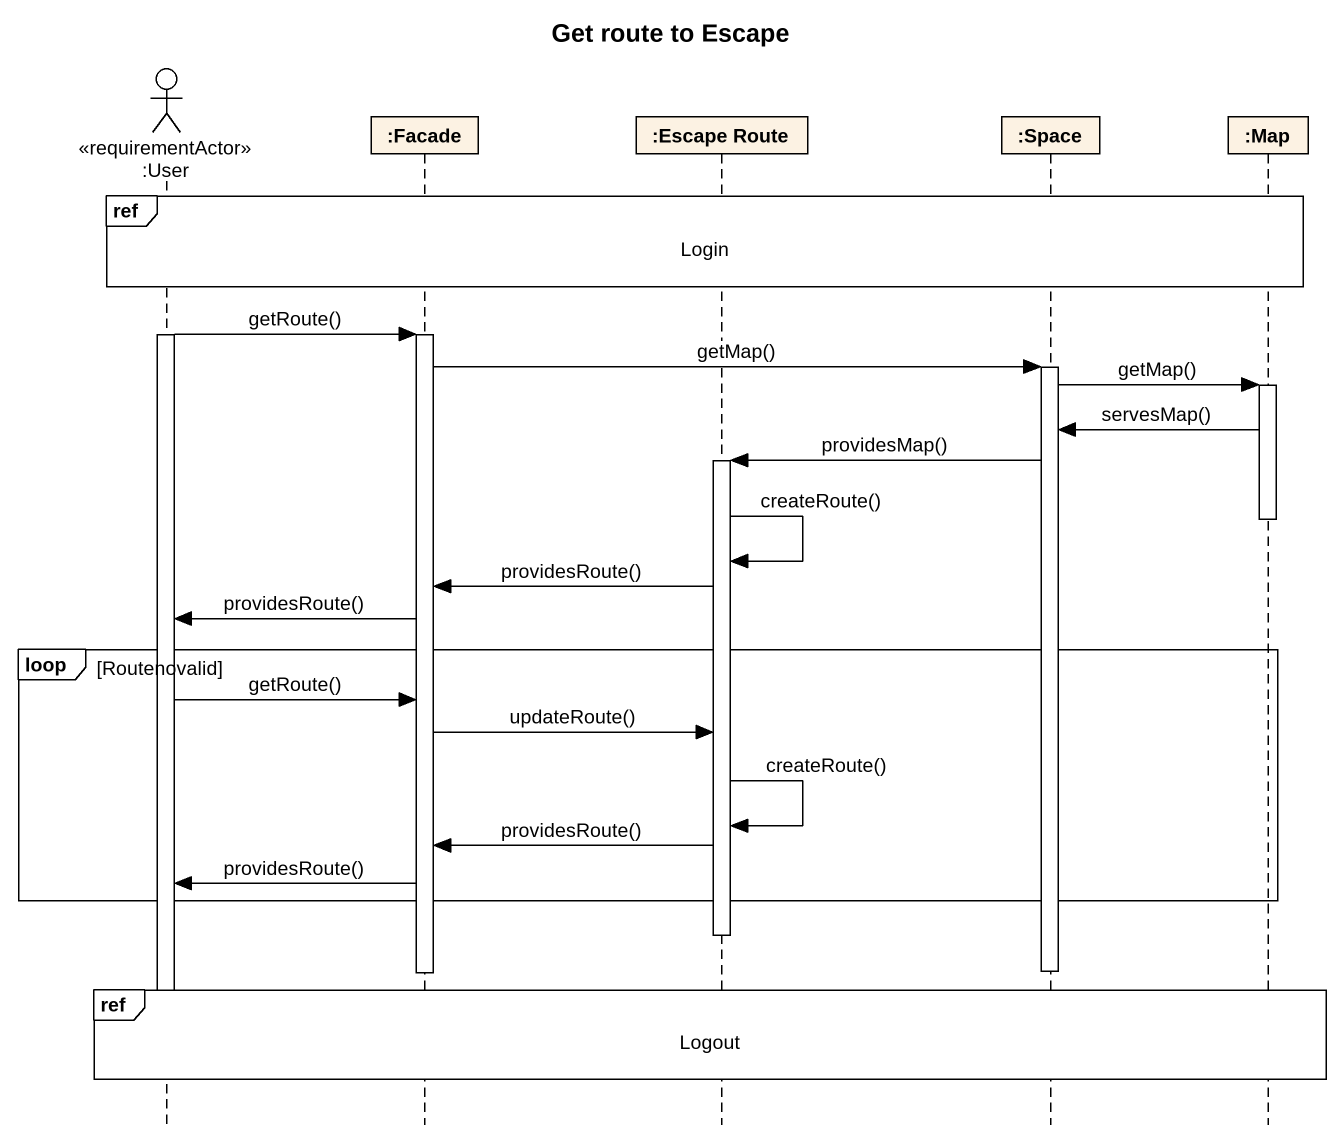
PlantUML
@startuml
title Get route to Escape
hide footbox
actor ":User" as User <<requirementActor>>
participant ":Facade" as Facade
participant ":Escape Route" as Escape_Route
participant ":Space" as Space
participant ":Map" as Map_

ref over User, Facade, Escape_Route, Space, Map_ : Login
activate User
User -> Facade : getRoute()
activate Facade
Facade -> Space : getMap()
activate Space
Space -> Map_ : getMap()
activate Map_
Map_ -> Space : servesMap()
Space -> Escape_Route : providesMap()
activate Escape_Route
deactivate Map_
Escape_Route -> Escape_Route : createRoute()
Escape_Route -> Facade : providesRoute()
Facade -> User : providesRoute()
loop Routenovalid
  User -> Facade : getRoute()
  Facade -> Escape_Route : updateRoute()
  Escape_Route -> Escape_Route : createRoute()
  Escape_Route -> Facade : providesRoute()
  Facade -> User : providesRoute()
end
deactivate Escape_Route
deactivate Space
deactivate Facade
ref over User, Facade, Escape_Route, Space, Map_ : Logout
deactivate User
@enduml
